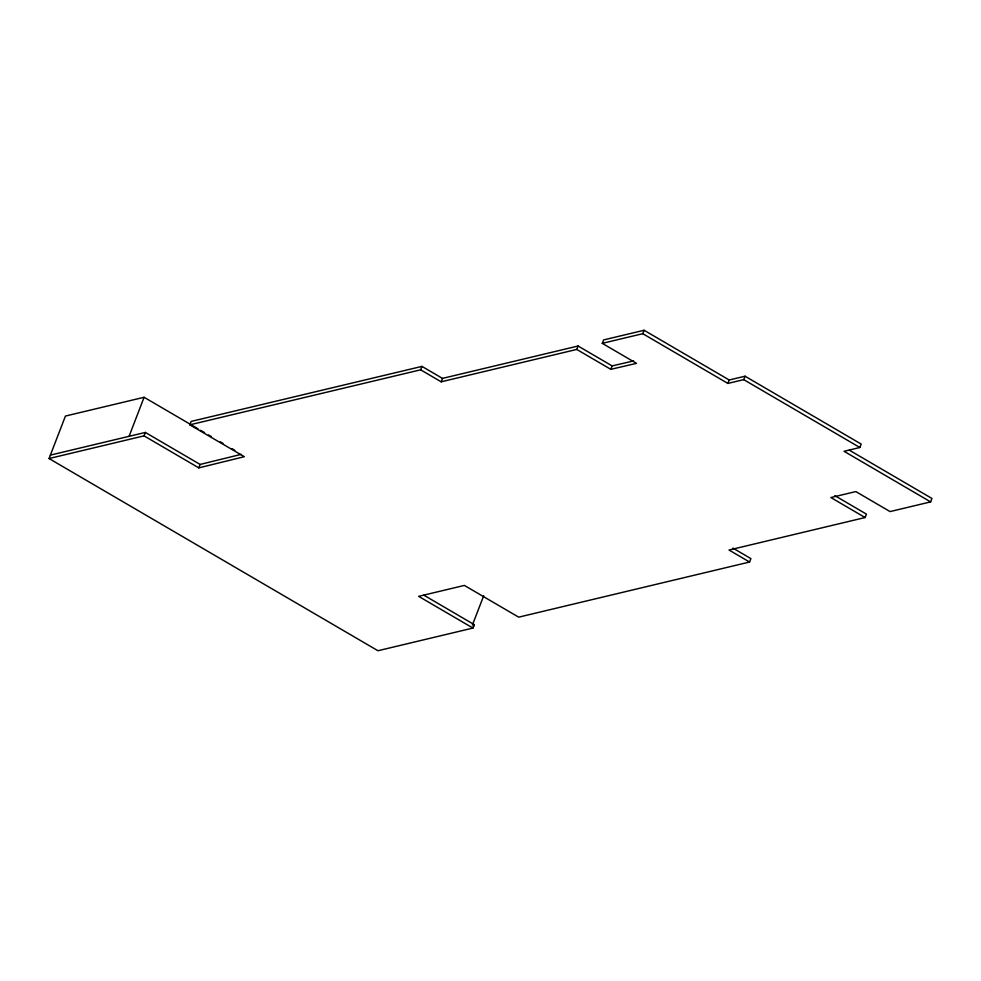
<?xml version="1.0" encoding="UTF-8"?>
<svg xmlns="http://www.w3.org/2000/svg" width="981" height="981" viewBox="0 0 981 981"><rect width="100%" height="100%" fill="white"/><g stroke="black" fill="none" stroke-linecap="round" stroke-linejoin="round"><path stroke-width="1.47" d="M423.853 595.173L474.252 624.639L472.928 628.061L377.955 650.734L49.05 458.544L65.445 416.054L144.097 397.28L197.978 428.783M129.063 436.361L144.097 397.28M49.05 458.544L144.035 435.858L145.347 432.437L200.112 464.442L241.24 454.35M144.035 435.858L198.8 467.863L244.33 456.692L189.824 424.834L191.148 421.413L421.953 366.391L442.492 378.396L578.079 346.011L612.132 365.913L633.542 360.922M198.8 467.863L200.112 464.442M189.824 424.834L420.641 369.812L421.953 366.391M420.641 369.812L441.168 381.817L442.492 378.396M441.168 381.817L576.767 349.432L578.079 346.011M472.388 625.081L483.694 595.786M474.252 624.639L472.928 628.061L418.654 596.338L464.369 585.424L518.667 617.159L749.57 562.027L750.894 558.606L732.917 548.097M576.767 349.432L610.807 369.334L636.497 363.35L602.273 343.35L603.585 339.929L644.088 330.266L729.202 379.99L745.045 376.214L861.195 444.086L859.871 447.508L844.04 451.285L930.626 501.892L931.95 498.471L849.301 450.156M610.807 369.334L612.132 365.913M602.273 343.35L642.763 333.687L644.088 330.266M642.763 333.687L727.877 383.424L729.202 379.99M727.877 383.424L743.721 379.635L745.045 376.214M749.57 562.027L729.03 550.022L865.095 517.539L866.419 514.118L834.819 495.65M50.374 455.11L145.347 432.437M930.626 501.892L890.061 511.579L855.824 491.579L830.87 497.539L865.095 517.539M743.721 379.635L859.871 447.508M200.602 430.316L204.551 432.621M208.487 434.926L211.123 436.459M220.32 441.842L222.945 443.375M232.154 448.746L234.778 450.291"/></g></svg>
